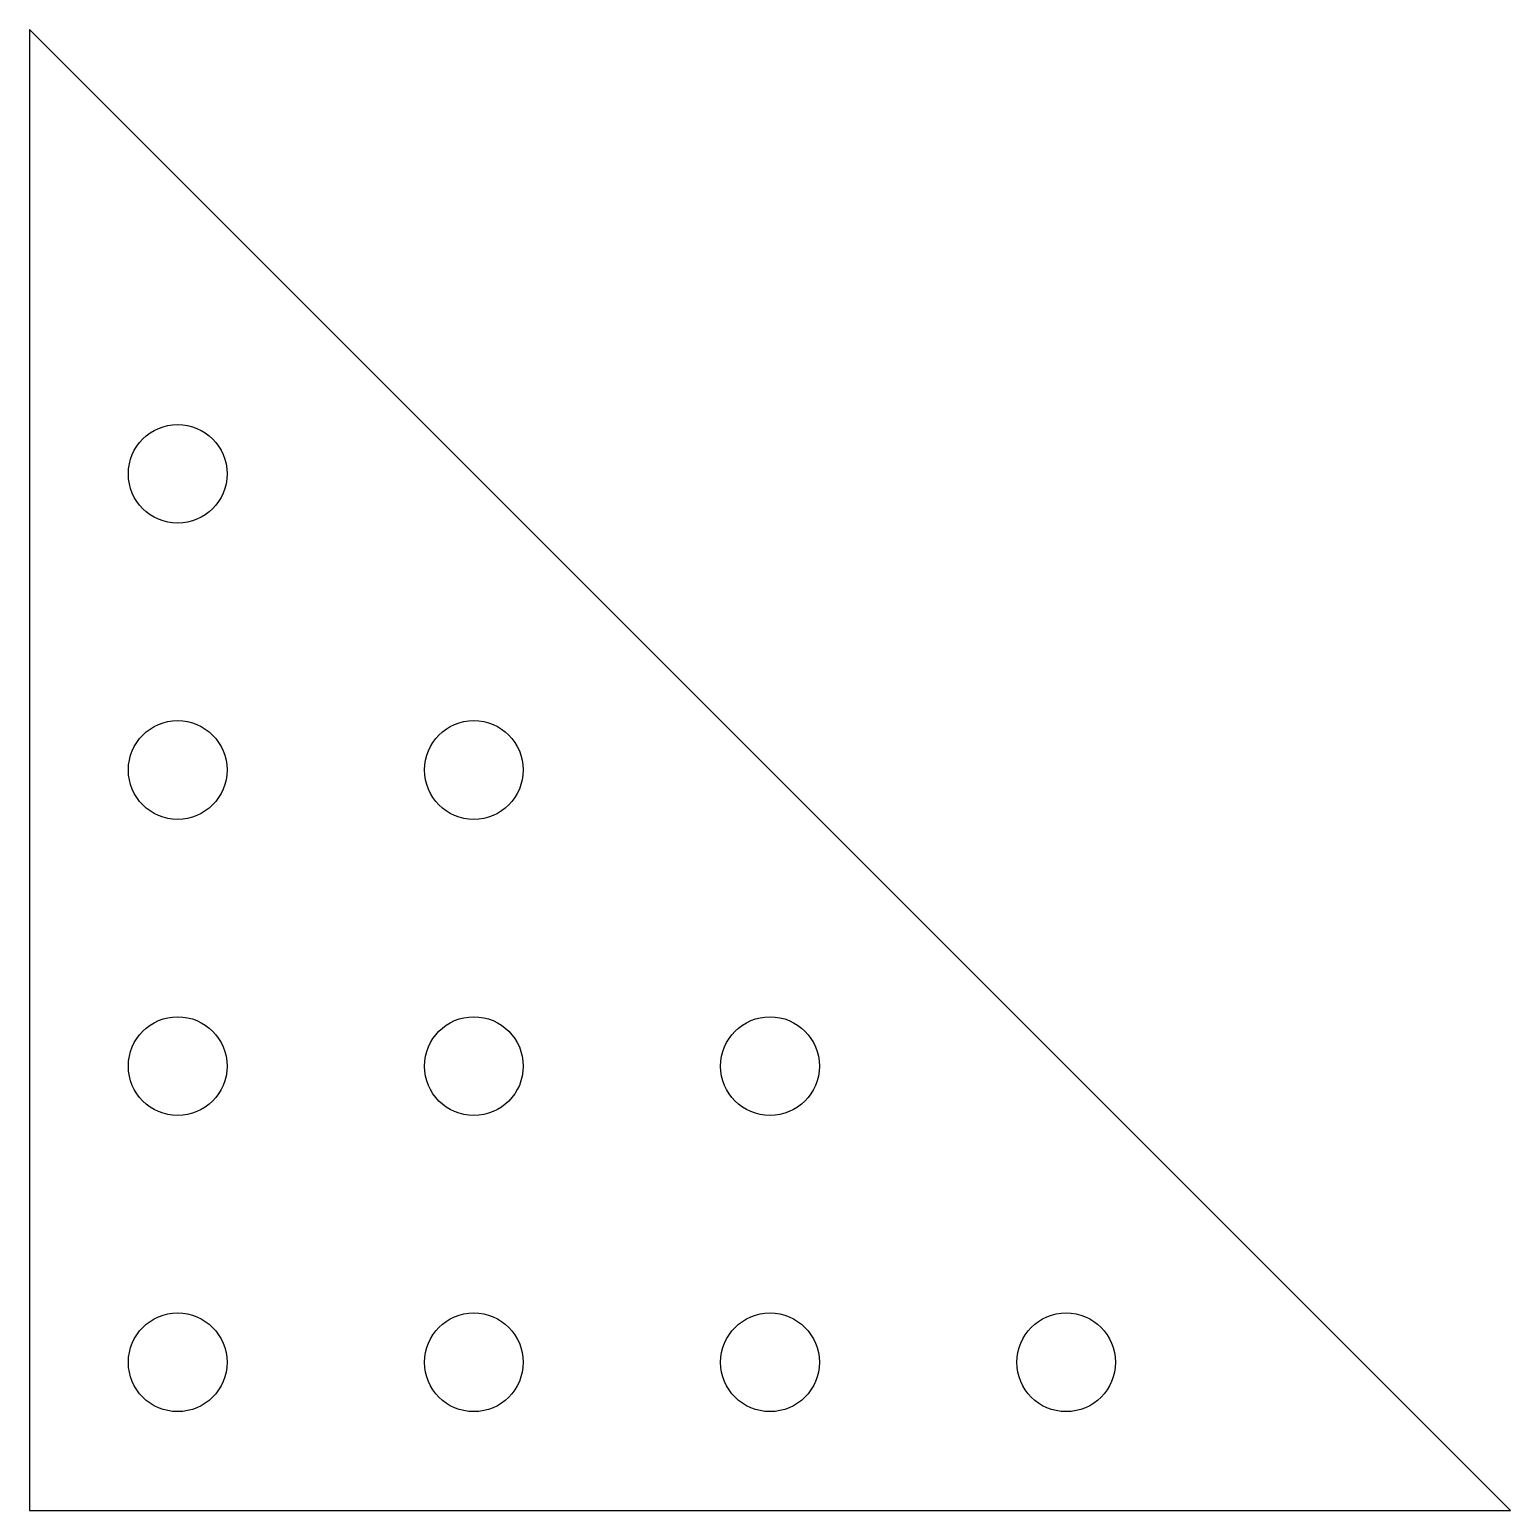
# Model space of a CAD drawing. Header units: millimetres. Extents: x -105.9 to -60.9, y 60.6 to 105.6.
import ezdxf

# ---------------------------------------------------------------- set-up
doc = ezdxf.new("R2010")
doc.units = ezdxf.units.MM
doc.layers.add('Default', color=7, linetype='Continuous')

msp = doc.modelspace()

# ---------------------------------------------------------------- linework, layer by layer
at = {"layer": 'Default', "color": 7, "linetype": 'Continuous'}
for p, q in [((-105.943, 105.557), (-105.943, 60.557)), ((-105.943, 105.557), (-60.943, 60.557)), ((-105.943, 60.557), (-60.943, 60.557))]:
    msp.add_line(p, q, dxfattribs=at)
for centre in [(-101.443, 92.057), (-101.443, 83.057), (-92.443, 83.057), (-101.443, 74.057), (-92.443, 74.057), (-83.443, 74.057), (-101.443, 65.057), (-92.443, 65.057), (-83.443, 65.057), (-74.443, 65.057)]:
    msp.add_circle(centre, 1.5, dxfattribs=at)

doc.saveas('drawing.dxf')
